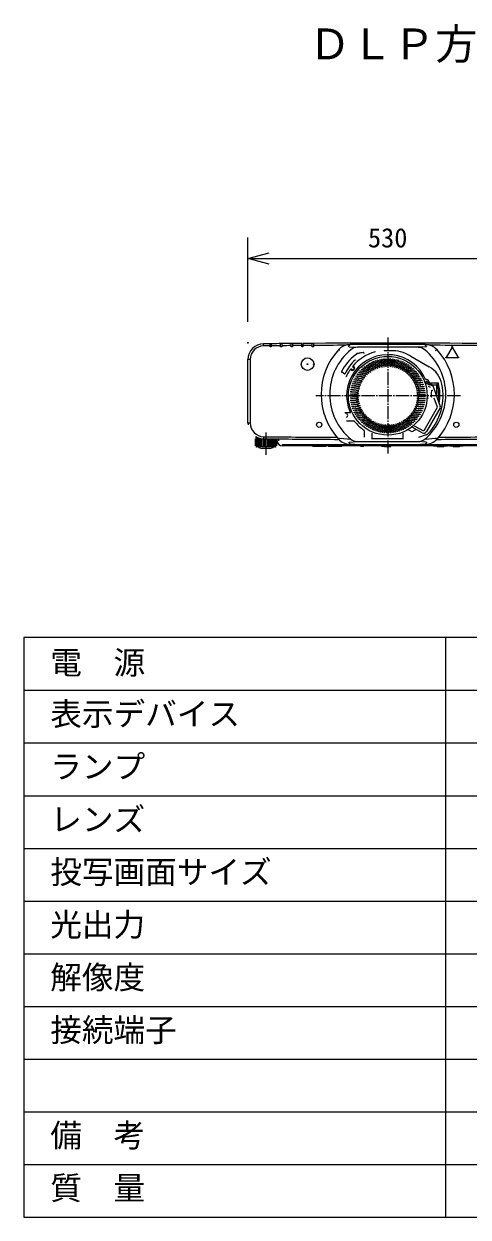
# Model space of a CAD drawing. Units: millimetres, scale not verified. Extents: x -63 to 62, y -57 to 57.
# Drawn here: x -62.5 to -20.4, y -56.5 to 56.7 of the extents above; entities that cross this region are included whole.
import ezdxf
from ezdxf.enums import TextEntityAlignment as Align

# ---------------------------------------------------------------- set-up
doc = ezdxf.new("R2010")
doc.units = ezdxf.units.MM
doc.header["$LTSCALE"] = 0.125
doc.header["$PDMODE"] = 32
doc.header["$PDSIZE"] = 0.0625
doc.linetypes.add('USER2', pattern=[1.4, 0.7, -0.7])
doc.linetypes.add('USER4', pattern=[13, 10, -1, 1, -1])
for name, color, linetype in [('0-0_0', 7, 'Continuous'), ('0-2_MOJI1', 7, 'Continuous'), ('0-4_DEFPOINTS', 7, 'Continuous'), ('0-6_SUNPO', 7, 'Continuous'), ('0-7_KIJUN', 7, 'USER4')]:
    doc.layers.add(name, color=color, linetype=linetype)
doc.layers.add('0-1_WAKU', color=1, linetype='Continuous', lineweight=18)
doc.layers.add('0-5_GAIKEI', color=7, linetype='Continuous', lineweight=18)
doc.styles.add('ＭＳ ゴシック', font='')
doc.styles.get('ＭＳ ゴシック').set_extended_font_data('MS Gothic')

# ---------------------------------------------------------------- blocks, each defined once
blk = doc.blocks.new('_OPEN30')
at = {"layer": '0-0_0'}
blk.add_line((0, 0), (-1, 0), dxfattribs=at)
blk.add_lwpolyline([(-1, 0.26795), (0, 0), (-1, -0.26795)], dxfattribs=at)
blk = doc.blocks.new('D6')
at = {"layer": '0-4_DEFPOINTS'}
for p in [(-15.1185, 32.4037), (-41.6185, 24.4037), (-15.1185, 24.4037)]:
    blk.add_point(p, dxfattribs=at)
at = {"layer": '0-6_SUNPO'}
for p, q in [((-41.6185, 26.4037), (-41.6185, 34.4037)), ((-15.1185, 26.4037), (-15.1185, 34.4037)), ((-39.6185, 32.4037), (-17.1185, 32.4037))]:
    blk.add_line(p, q, dxfattribs=at)
at = {"layer": '0-6_SUNPO', "xscale": 2, "yscale": 2, "rotation": 180}
blk.add_blockref('_OPEN30', (-41.6185, 32.4037), dxfattribs=at)
at = {"layer": '0-6_SUNPO', "xscale": 2, "yscale": 2}
blk.add_blockref('_OPEN30', (-15.1185, 32.4037), dxfattribs=at)
at = {"layer": '0-6_SUNPO', "style": 'ＭＳ ゴシック'}
blk.add_text('530', height=1.833, dxfattribs=at).set_placement((-30.2435, 32.9037), align=Align.BOTTOM_LEFT)

msp = doc.modelspace()

# ---------------------------------------------------------------- linework, layer by layer
at = {"layer": '0-1_WAKU', "color": 4}
for p, q in [((-62.502, -1.5097), (-62.502, -56.5097)), ((62.498, -1.5097), (-62.502, -1.5097)), ((-22.502, -56.5097), (-22.502, -1.5097)), ((-62.502, -56.5097), (62.498, -56.5097))]:
    msp.add_line(p, q, dxfattribs=at)
at = {"layer": '0-1_WAKU'}
for p, q in [((-62.502, -6.5097), (62.498, -6.5097)), ((-62.502, -11.5097), (62.498, -11.5097)), ((-62.502, -16.5097), (62.498, -16.5097)), ((-62.502, -21.5097), (62.498, -21.5097)), ((-62.502, -26.5097), (62.498, -26.5097)), ((-62.502, -31.5097), (62.498, -31.5097)), ((-62.502, -36.5097), (62.498, -36.5097)), ((-62.502, -41.5097), (62.498, -41.5097)), ((-62.502, -46.5097), (62.498, -46.5097)), ((-62.502, -51.5097), (62.498, -51.5097))]:
    msp.add_line(p, q, dxfattribs=at)
at = {"layer": '0-5_GAIKEI', "color": 1}
for p, q in [((-39.7685, 26.1762), (-39.7708, 26.3762)), ((-39.1617, 26.1832), (-39.1634, 26.3831)), ((-39.1609, 26.0929), (-39.1617, 26.1832)), ((-39.0455, 26.0929), (-39.1609, 26.0929)), ((-39.0447, 26.1845), (-39.0455, 26.0929)), ((-39.043, 26.3846), (-39.0447, 26.1845)), ((-38.1617, 26.1938), (-38.1634, 26.3938)), ((-38.1608, 26.0929), (-38.1617, 26.1938)), ((-38.0456, 26.0929), (-38.1608, 26.0929)), ((-38.0447, 26.195), (-38.0456, 26.0929)), ((-38.043, 26.3951), (-38.0447, 26.195)), ((-37.1616, 26.2035), (-37.1634, 26.4035)), ((-37.1607, 26.0929), (-37.1617, 26.2035)), ((-37.0457, 26.0929), (-37.1607, 26.0929)), ((-37.0447, 26.2045), (-37.0457, 26.0929)), ((-37.043, 26.4047), (-37.0447, 26.2045)), ((-36.1576, 26.2121), (-36.1594, 26.4121)), ((-36.1566, 26.0929), (-36.1576, 26.2121)), ((-36.0417, 26.0929), (-36.1566, 26.0929)), ((-36.0407, 26.2131), (-36.0418, 26.0929)), ((-36.039, 26.4131), (-36.0407, 26.2131)), ((-35.1576, 26.2198), (-35.1594, 26.4198)), ((-35.1565, 26.0929), (-35.1576, 26.2198)), ((-35.0418, 26.0929), (-35.1565, 26.0929)), ((-35.0407, 26.2206), (-35.0418, 26.0929)), ((-35.039, 26.4207), (-35.0407, 26.2206)), ((-31.7087, 26.1039), (-31.555, 26.3025)), ((-31.6633, 26.0854), (-30.8661, 26.0447)), ((-31.1594, 26.4404), (-31.1594, 26.4397)), ((-31.0992, 26.4406), (-31.0992, 26.4398)), ((-29.0095, 26.4449), (-29.0095, 26.4436)), ((-28.9742, 26.4449), (-28.9742, 26.4436)), ((-26.9888, 26.4442), (-26.9888, 26.4449)), ((-24.335, 26.0854), (-25.1322, 26.0447)), ((-24.8389, 26.4395), (-24.8389, 26.4404)), ((-24.2897, 26.1039), (-24.4434, 26.3025)), ((-23.9463, 26.4359), (-23.9463, 26.4372)), ((-32.5317, 25.7352), (-32.686, 25.8003)), ((-30.267, 25.5306), (-30.2395, 25.4809)), ((-29.1912, 25.628), (-29.1979, 25.6466)), ((-28.3458, 25.7419), (-28.3458, 25.7219)), ((-27.6526, 25.7219), (-28.3458, 25.7219)), ((-25.8246, 25.2119), (-24.0625, 24.1945)), ((-23.4667, 25.7351), (-23.3123, 25.8003)), ((-21.936, 26.0058), (-22.4269, 25.1558)), ((-21.936, 26.0058), (-22.4269, 25.1558)), ((-21.936, 26.0058), (-22.4269, 25.1558)), ((-22.3836, 25.0808), (-21.4018, 25.0808)), ((-22.3836, 25.0808), (-21.4018, 25.0808)), ((-22.3836, 25.0808), (-21.4018, 25.0808)), ((-21.8494, 26.0058), (-21.3585, 25.1558)), ((-21.8494, 26.0058), (-21.3585, 25.1558)), ((-21.8494, 26.0058), (-21.3585, 25.1558)), ((-41.0532, 24.8763), (-41.2532, 24.8763)), ((-31.5366, 23.9755), (-31.4025, 23.8707)), ((-31.3717, 23.9101), (-31.506, 24.015)), ((-31.3421, 24.2275), (-31.2065, 24.1215)), ((-31.1757, 24.1609), (-31.3099, 24.2657)), ((-31.1963, 24.0385), (-31.2887, 23.9203)), ((-31.2493, 23.8895), (-31.1569, 24.0077)), ((-32.0995, 23.5329), (-32.3683, 23.6699)), ((-31.9441, 23.2443), (-31.9626, 23.2514)), ((-24.4556, 22.7469), (-24.1997, 22.5878)), ((-24.3002, 22.9744), (-24.4157, 22.9845)), ((-23.9634, 22.5693), (-24.3855, 22.8324)), ((-23.9761, 22.5772), (-24.0957, 22.8317)), ((-24.3682, 22.4782), (-24.3685, 22.4782)), ((-24.1997, 22.5878), (-24.0299, 22.4891)), ((-24.156, 22.3605), (-23.9862, 22.2618)), ((-24.0052, 22.5286), (-24.0299, 22.4891)), ((-24.0052, 22.5286), (-23.7586, 22.3749)), ((-23.2, 22.627), (-23.9995, 22.627)), ((-23.8423, 21.9705), (-23.9226, 21.3386)), ((-23.7945, 22.4736), (-23.9175, 22.5507)), ((-23.7586, 22.3749), (-23.7945, 22.4736)), ((-23.791, 22.4705), (-23.4242, 22.4705)), ((-23.7415, 21.951), (-23.7705, 21.9547)), ((-23.7431, 22.4101), (-23.7073, 22.3117)), ((-23.7073, 22.3117), (-23.0163, 20.413)), ((-23.3742, 22.4205), (-23.3742, 21.3964)), ((-31.8974, 21.4971), (-31.8992, 21.4456)), ((-24.1262, 21.1908), (-24.2315, 21.2108)), ((-23.8233, 21.3194), (-23.8508, 21.3228)), ((-23.2744, 20.3591), (-23.5888, 21.2227)), ((-32.0583, 19.8705), (-31.5123, 19.8705)), ((-31.5792, 19.8985), (-31.567, 19.8705)), ((-24.5495, 18.1507), (-23.2744, 20.3591)), ((-23.0255, 20.3078), (-24.3296, 18.0489)), ((-31.9144, 19.0705), (-31.2116, 19.0705)), ((-30.2242, 18.1251), (-30.2242, 17.5269)), ((-25.8192, 18.0816), (-26.0574, 18.2082)), ((-24.7303, 17.934), (-25.7014, 18.4504)), ((-25.4847, 18.1394), (-25.5761, 18.0862)), ((-25.5105, 18.607), (-24.6162, 18.1315)), ((-25.3089, 18.2417), (-25.4847, 18.1394)), ((-40.5508, 16.6955), (-40.5508, 17.3455)), ((-40.509, 17.5776), (-40.504, 17.4347)), ((-40.504, 17.4347), (-40.504, 17.4346)), ((-40.4211, 17.3955), (-40.3218, 17.3955)), ((-40.3218, 17.3955), (-40.1889, 17.3955)), ((-40.1889, 17.3955), (-40.0795, 17.3955)), ((-40.1403, 17.4105), (-40.1403, 17.4105)), ((-39.7679, 17.5599), (-39.7702, 17.3598)), ((-39.5532, 17.9469), (-39.5532, 15.8486)), ((-38.5556, 17.3556), (-38.5556, 16.6955)), ((-38.3731, 17.345), (-38.3639, 17.1694)), ((-32.5317, 17.4055), (-32.686, 17.3404)), ((-32.5343, 17.4084), (-31.5019, 17.3255)), ((-31.7087, 17.0368), (-31.555, 16.8383)), ((-31.6633, 17.0552), (-30.8661, 17.096)), ((-29.4742, 17.3145), (-29.4742, 17.8893)), ((-26.5215, 17.3464), (-29.4742, 17.3464)), ((-26.5242, 17.3145), (-26.5242, 17.8893)), ((-25.5838, 18.0815), (-25.576, 18.086)), ((-25.1322, 17.0995), (-25.1322, 17.096)), ((-24.335, 17.0552), (-25.1322, 17.096)), ((-24.3606, 17.7305), (-25.0749, 17.4705)), ((-24.4986, 17.3282), (-24.4964, 17.3255)), ((-24.4964, 17.3255), (-23.472, 17.4078)), ((-24.2897, 17.0368), (-24.4433, 16.8383)), ((-23.3123, 17.3404), (-23.472, 17.4078)), ((-23.3426, 17.3083), (-23.2958, 17.3086)), ((-38.6532, 16.5955), (-40.4532, 16.5955)), ((-39.1691, 16.4455), (-39.9373, 16.4455)), ((-37.9894, 16.814), (-18.0089, 16.814)), ((-37.9894, 16.6955), (-37.9894, 16.814))]:
    msp.add_line(p, q, dxfattribs=at)
at = {"layer": '0-5_GAIKEI'}
for p, q in [((-41.2532, 18.8598), (-41.2532, 24.8763)), ((-30.8491, 21.4205), (-30.9041, 21.4205)), ((-30.8116, 21.4205), (-30.8491, 21.4205)), ((-25.1868, 21.4705), (-25.1493, 21.4705)), ((-25.1493, 21.4705), (-25.0943, 21.4705)), ((-40.5032, 17.3955), (-40.4824, 17.3955)), ((-40.4929, 17.3455), (-40.4929, 16.6955)), ((-40.4824, 17.3955), (-40.4211, 17.3955)), ((-40.4361, 16.6955), (-40.4361, 17.3455)), ((-40.4013, 17.3455), (-40.4013, 16.6955)), ((-40.3192, 16.6955), (-40.3192, 17.3455)), ((-40.2726, 16.6955), (-40.2726, 17.3455)), ((-40.1688, 16.6955), (-40.1688, 17.3455)), ((-40.1124, 16.6955), (-40.1124, 17.3455)), ((-39.9915, 16.6955), (-39.9915, 17.3455)), ((-39.9278, 16.6955), (-39.9278, 17.3455)), ((-39.7951, 16.6955), (-39.7951, 17.3455)), ((-39.7269, 16.6955), (-39.7269, 17.3691)), ((-39.588, 16.6955), (-39.588, 17.3675)), ((-39.5183, 16.6955), (-39.5183, 17.3666)), ((-39.3795, 16.6955), (-39.3795, 17.365)), ((-39.3113, 16.6955), (-39.3113, 17.3642)), ((-39.1785, 16.6955), (-39.1785, 17.3626)), ((-39.1149, 16.6955), (-39.1149, 17.3619)), ((-38.994, 16.6955), (-38.994, 17.3605)), ((-38.9376, 16.6955), (-38.9376, 17.3599)), ((-38.8338, 16.6955), (-38.8338, 17.3587)), ((-38.7872, 17.3582), (-38.7872, 16.6955)), ((-38.7051, 16.6955), (-38.7051, 17.3572)), ((-38.6703, 17.3569), (-38.6703, 16.6955)), ((-38.6135, 16.6955), (-38.6135, 17.3562)), ((-38.4887, 17.1694), (-38.4985, 17.355)), ((-18.0089, 16.6955), (-37.9894, 16.6955)), ((-35.1505, 16.6955), (-35.1492, 16.6705)), ((-35.1492, 16.6705), (-33.8492, 16.6705)), ((-34.8396, 16.6705), (-34.8137, 16.6455)), ((-34.1846, 16.6455), (-34.8137, 16.6455)), ((-34.1588, 16.6705), (-34.1846, 16.6455)), ((-33.8492, 16.6705), (-33.8479, 16.6955)), ((-33.6505, 16.6955), (-33.6492, 16.6705)), ((-33.6492, 16.6705), (-32.3492, 16.6705)), ((-33.3467, 16.6705), (-33.3217, 16.6455)), ((-32.6767, 16.6455), (-33.3217, 16.6455)), ((-32.6517, 16.6705), (-32.6767, 16.6455)), ((-32.3492, 16.6705), (-32.3479, 16.6955)), ((-30.3333, 16.6455), (-30.585, 16.6455)), ((-28.3333, 16.6455), (-28.585, 16.6455)), ((-28.2992, 16.659), (-28.2992, 16.6455)), ((-28.2992, 16.6455), (-27.6992, 16.6455)), ((-27.6992, 16.6455), (-27.6992, 16.6955)), ((-23.6492, 16.6705), (-23.6505, 16.6955)), ((-22.3492, 16.6705), (-23.6492, 16.6705)), ((-23.3467, 16.6705), (-23.3217, 16.6455)), ((-23.3217, 16.6455), (-22.6767, 16.6455)), ((-22.6517, 16.6705), (-22.6767, 16.6455)), ((-22.3479, 16.6955), (-22.3492, 16.6705)), ((-22.1492, 16.6705), (-22.1505, 16.6955)), ((-20.8492, 16.6705), (-22.1492, 16.6705)), ((-21.8396, 16.6705), (-21.8137, 16.6455)), ((-21.8137, 16.6455), (-21.1846, 16.6455)), ((-21.1588, 16.6705), (-21.1846, 16.6455)), ((-20.8478, 16.6955), (-20.8492, 16.6705))]:
    msp.add_line(p, q, dxfattribs=at)
at = {"layer": '0-5_GAIKEI', "color": 1}
for points in [[(-41.0532, 24.8763), (-41.0532, 18.8598), (-41.2532, 18.8598)], [(-40.479, 17.4105), (-40.1403, 17.4105), (-40.1329, 17.4105)]]:
    msp.add_lwpolyline(points, dxfattribs=at)
at = {"layer": '0-5_GAIKEI'}
for points in [[(-30.973, 21.4705), (-30.9241, 21.4705), (-30.9041, 21.4705)], [(-30.9041, 21.4205), (-30.9241, 21.4205), (-30.973, 21.4205)], [(-30.9041, 21.4705), (-30.8491, 21.4705), (-30.8116, 21.4705)], [(-25.0943, 21.4205), (-25.1493, 21.4205), (-25.1868, 21.4205)], [(-25.0943, 21.4705), (-25.0743, 21.4705), (-25.0253, 21.4705)], [(-25.0253, 21.4205), (-25.0743, 21.4205), (-25.0943, 21.4205)]]:
    msp.add_lwpolyline(points, dxfattribs=at)
at = {"layer": '0-5_GAIKEI', "color": 1}
for centre, radius in [((-35.6092, 24.4454), 0.6012), ((-27.9992, 21.4455), 3.735), ((-34.4992, 18.6905), 0.2466), ((-21.4992, 18.6905), 0.2466)]:
    msp.add_circle(centre, radius, dxfattribs=at)
at = {"layer": '0-5_GAIKEI', "linetype": 'USER2'}
for radius in [3.525, 3.4625, 3.4, 3.3375, 3.275, 3.2125, 3.15, 3.0875, 3.025, 2.975, 2.805]:
    msp.add_circle((-27.9992, 21.4455), radius, dxfattribs=at)
at = {"layer": '0-5_GAIKEI'}
for centre, radius, start, end in [((-39.7532, 24.8763), 1.5, 90.6742, 179.99996), ((-28.0032, -973.5545), 1000, 90.63255, 90.6742), ((-28.0032, -973.5545), 1000, 90.57525, 90.63251), ((-28.0032, -973.5545), 1000, 90.51795, 90.57525), ((-27.9618, -982.7301), 1009.1757, 90.46542, 90.51557), ((-27.9992, -973.5545), 1000, 90.40335, 90.46061), ((-27.9977, -973.9825), 1000.428, 89.32585, 90.40326), ((-27.9992, 21.4455), 2.925, 179.51027, 180.48972), ((-27.9992, 21.4455), 2.905, 179.50688, 180.49305), ((-27.9992, 21.4455), 2.8125, 179.49065, 180.50928), ((-27.9992, 21.4455), 2.8125, 359.4907, 0.5093), ((-27.9992, 21.4455), 2.905, 359.50691, 0.49308), ((-27.9992, 21.4455), 2.925, 359.51029, 0.48971), ((-39.7532, 18.8598), 1.5, 179.99996, 186.28658), ((-39.768, 18.7294), 1.3696, 237.12811, 269.90858), ((-27.6206, 1014.1107), 996.8151, 269.30159, 269.37474), ((-37.9894, 17.1955), 0.5, 183, 270), ((-30.3333, 16.6955), 0.05, 270, 358.99999), ((-28.3333, 16.6955), 0.05, 270, 358.99999)]:
    msp.add_arc(centre, radius, start, end, dxfattribs=at)
at = {"layer": '0-5_GAIKEI', "color": 1}
for centre, radius, start, end in [((-39.7532, 24.8763), 1.3, 90.6742, 179.99996), ((-28.0032, -973.5545), 999.8, 90.63945, 90.6742), ((-28.0032, -973.5545), 999.8, 90.58213, 90.63273), ((-28.0032, -973.5545), 999.8, 90.52481, 90.57541), ((-27.962, -982.6808), 1008.9263, 90.46538, 90.5158), ((-27.9992, -973.5545), 999.8, 90.41023, 90.46083), ((-27.9992, -973.5545), 999.8, 90.22919, 90.40351), ((-31.5601, 24.7889), 1.5134, 90.20434, 137.89032), ((-27.9992, -973.5547), 999.8635, 89.79562, 90.20434), ((-27.9992, -973.6547), 999.7035, 89.83568, 90.16429), ((-24.4382, 24.7889), 1.5134, 42.10968, 89.79562), ((-28.0013, -974.5964), 1000.842, 89.32606, 89.77093), ((-41.182, 25.1235), 0.05, 170.18148, 182.64827), ((-27.9993, 21.5703), 6.3133, 137.88986, 222.11012), ((-27.9993, 21.5703), 5.5034, 129.52784, 230.47214), ((-28.0029, 21.4457), 4.9495, 128.69016, 152.41649), ((-27.9992, 21.4455), 3.9, 23.23801, 203.37047), ((-30.8632, 25.0412), 1.0035, 90.16429, 129.52836), ((-27.9992, 21.4454), 4.3491, 105.90771, 140.23201), ((-27.977, 21.4119), 4.9921, 126.10977, 128.68044), ((-30.8895, 25.4046), 0.05, 99.56066, 126.09873), ((-28.364, 10.3902), 15.2753, 98.20708, 99.5481), ((-28.4069, 10.6645), 14.9978, 97.22075, 98.19446), ((-30.2889, 25.5185), 0.025, 29, 97.2214), ((-30.2614, 25.4688), 0.025, 297.95762, 29), ((-27.6526, 21.8702), 3.8518, 77.32048, 89.99998), ((-27.9992, 21.4454), 4.3491, 59.99999, 74.09209), ((-25.1351, 25.0412), 1, 50.47164, 89.83568), ((-27.9991, 21.5703), 5.4999, 309.52784, 50.47216), ((-27.999, 21.5703), 6.3133, 317.88987, 42.11013), ((-22.3836, 25.1308), 0.05, 149.99357, 270), ((-22.3836, 25.1308), 0.05, 149.99357, 270), ((-22.3836, 25.1308), 0.05, 149.99357, 270), ((-21.8927, 25.9808), 0.05, 30.00643, 149.99357), ((-21.8927, 25.9808), 0.05, 30.00643, 149.99357), ((-21.8927, 25.9808), 0.05, 30.00643, 149.99357), ((-21.4018, 25.1308), 0.05, 270, 30.00643), ((-21.4018, 25.1308), 0.05, 270, 30.00643), ((-21.4018, 25.1308), 0.05, 270, 30.00643), ((-28.35, 21.8709), 4.049, 132.20837, 155.39587), ((-27.9992, 21.4454), 4.3491, 144.42697, 152.52632), ((-31.3353, 23.9567), 0.1092, 232, 321.99998), ((-31.3353, 23.9567), 0.0592, 232, 321.99998), ((-31.2429, 24.0749), 0.0592, 322, 52), ((-31.2429, 24.0749), 0.1092, 322, 52), ((-25.3119, 22.0303), 2.4989, 12.27865, 60.00259), ((-32.3456, 23.7144), 0.05, 152.41534, 242.99999), ((-32.0768, 23.5775), 0.05, 242.99999, 335.3948), ((-28.3458, 21.8702), 3.8518, 155.75453, 159.09849), ((-24.322, 22.7254), 0.25, 25.17352, 84.99996), ((-27.9992, 21.4455), 5.2491, 316.89263, 12.27791), ((-23.4242, 22.4205), 0.05, 0, 89.99998), ((-27.9992, 21.4455), 4.8288, 353.70825, 14.16209), ((-27.9992, 21.4455), 4.9424, 351.157, 13.83003), ((-23.1337, 20.3703), 0.125, 330, 20), ((-31.9992, 19.5955), 0.2, 290.83957, 99.47674), ((-39.7532, 18.8598), 1.3, 179.99996, 269.34999), ((-31.2116, 19.0205), 0.05, 37.04804, 89.99998), ((-27.9992, 21.4455), 3.975, 217.048, 235.58262), ((-30.2742, 18.1251), 0.05, 0, 55.58261), ((-28.4193, 1018.459), 1000.9636, 269.35036, 269.74755), ((-27.6206, 1014.1107), 996.8151, 269.37474, 269.70789), ((-31.5601, 18.3517), 1.5134, 222.10966, 269.79564), ((-30.8632, 18.0995), 1.0035, 230.47162, 269.83569), ((-27.9992, 1016.7954), 999.7035, 269.83569, 270.16431), ((-25.7018, 18.3023), 0.25, 242, 295.25077), ((-25.7018, 18.3023), 0.25, 295.25077, 300.18583), ((-25.1351, 18.0995), 1, 270.16431, 309.52833), ((-24.5894, 18.1989), 0.3, 242, 329.99999), ((-24.4382, 18.3517), 1.5134, 270.20436, 317.89028), ((-24.5313, 18.1995), 0.4991, 290, 316.89264), ((-28.3777, 1014.1107), 996.8151, 270.29211, 270.62526), ((-28.4249, 1018.4594), 1000.9639, 270.30107, 270.69808), ((-40.4532, 16.6955), 0.1, 233.12998, 270), ((-39.5532, 17.8955), 1.5, 240.07355, 255.16488), ((-39.5532, 17.8955), 1.5, 284.83512, 299.92645), ((-38.6532, 16.6955), 0.1, 270, 306.86991), ((-27.9992, 1016.6954), 999.8635, 269.79564, 270.20436)]:
    msp.add_arc(centre, radius, start, end, dxfattribs=at)
at = {"layer": '0-5_GAIKEI', "linetype": 'USER2'}
for radius, start, end in [(2.925, 180.48972, 179.51027), (2.905, 0.49308, 359.5069), (2.85, 0.5026, 359.49739)]:
    msp.add_arc((-27.9992, 21.4455), radius, start, end, dxfattribs=at)
at = {"layer": '0-5_GAIKEI', "color": 1}
for p in [(-27.9992, 26.4455), (-21.8927, 26.0808), (-22.4702, 25.0808), (-21.3152, 25.0808), (-35.6092, 24.4454), (-35.0079, 24.4454)]:
    msp.add_point(p, dxfattribs=at)
at = {"layer": '0-7_KIJUN'}
for p, q in [((-27.9992, 26.9629), (-27.9992, 15.9282)), ((-21.1026, 21.4455), (-34.8083, 21.4455))]:
    msp.add_line(p, q, dxfattribs=at)
msp.add_point((-27.9992, 21.4455), dxfattribs=at)

# ---------------------------------------------------------------- block references
at = {"layer": '0-6_SUNPO'}
msp.add_blockref('D6', (0.3653, 2.0711), dxfattribs=at)

# ---------------------------------------------------------------- texts
at = {"layer": '0-2_MOJI1', "style": 'ＭＳ ゴシック'}
for s, height, p in [('ＤＬＰ方式プロジェクター', 2.933, (-35.502, 52.4903)), ('電\u3000源', 2.199, (-60.002, -5.6416)), ('表示デバイス', 2.199, (-60.002, -10.5097)), ('ランプ', 2.199, (-60.002, -15.5097)), ('レンズ', 2.199, (-60.002, -20.5097)), ('投写画面サイズ', 2.199, (-60.002, -25.5097)), ('光出力', 2.199, (-60.002, -30.5097)), ('解像度', 2.199, (-60.002, -35.5097)), ('接続端子', 2.199, (-60.002, -40.5097)), ('備\u3000考\u3000', 2.199, (-60.002, -50.5097)), ('質\u3000量', 2.199, (-60.002, -55.5097))]:
    msp.add_text(s, height=height, dxfattribs=at).set_placement(p, align=Align.BOTTOM_LEFT)

doc.saveas('drawing.dxf')
